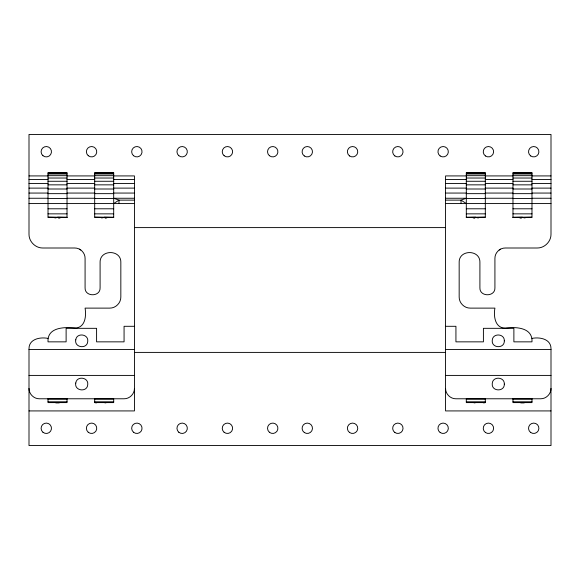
<?xml version="1.0" encoding="UTF-8"?>
<svg xmlns="http://www.w3.org/2000/svg" width="580" height="580" viewBox="0 0 580 580"><rect width="100%" height="100%" fill="white"/><g stroke="black" fill="none" stroke-linecap="round" stroke-linejoin="round"><path stroke-width="0.87" d="M134.437 388.404C134.546 393.95 129.608 398.88 124.069 398.779L39.367 398.779C33.828 398.88 28.898 393.95 29 388.404M551 388.404C551.101 393.95 546.172 398.88 540.633 398.779L455.931 398.779C450.392 398.88 445.454 393.95 445.563 388.404M134.437 326.301L124.069 326.301L124.069 341.852L96.592 341.852L96.592 328.324L66.12 328.324L66.12 341.852L48.017 341.852C47.103 326.453 65.968 327.062 76.335 327.983C85.564 326.678 86.311 315.324 85.079 308.118L109.729 308.118C115.666 308.226 120.952 302.949 120.836 297.004L120.836 262.595C121.423 249.24 99.506 249.24 100.093 262.595L100.093 287.905C100.391 297.047 84.789 297.047 85.079 287.905L85.079 258.368C85.188 252.822 80.257 247.892 74.711 248.001L42.826 248.001C35.438 248.138 28.862 241.563 29 234.168L29 134.437L551 134.437L551 234.168C551.138 241.563 544.562 248.138 537.174 248.001L505.289 248.001C499.742 247.892 494.812 252.822 494.921 258.368L494.921 287.905C495.211 297.047 479.609 297.047 479.907 287.905L479.907 262.595C480.494 249.24 458.577 249.24 459.164 262.595L459.164 297.004C459.048 302.949 464.334 308.226 470.271 308.118L494.921 308.118C493.45 315.94 494.892 328.164 505.289 328.106C515.562 326.671 532.868 327.33 531.983 341.852L513.88 341.852L513.88 328.324L483.408 328.324L483.408 341.852L455.931 341.852L455.931 326.301L445.563 326.301M499.191 249.98L500.584 249.132M113.694 203.573L118.98 200.122L134.437 200.122M474.23 218.102L475.81 217.442L485.315 217.21L485.315 172.738L466.305 172.738L466.305 217.442L475.81 217.442L478.406 217.979M520.898 218.102L522.478 217.442L531.983 217.21L531.983 172.738L512.974 172.738L512.974 217.442L522.478 217.442L525.074 217.979M54.926 217.979L57.522 217.442L67.026 217.442L67.026 172.738L48.017 172.738L48.017 217.21L57.522 217.442L60.11 217.979M101.594 217.979L104.19 217.442L113.694 217.442L113.694 172.738L94.685 172.738L94.685 217.21L104.19 217.442L106.778 217.979M473.222 217.979L475.81 217.442M519.89 217.979L522.478 217.442M483.589 402.897L485.315 402.607L485.315 398.779M55.781 402.882L59.24 402.882M474.085 402.882L475.81 402.607M520.76 402.882L524.218 402.882M466.305 217.442L475.81 217.21M512.974 217.442L522.478 217.21M48.017 172.978L67.026 172.978M94.685 172.978L113.694 172.978M466.305 172.978L485.315 172.978M512.974 172.978L531.983 172.978M48.017 173.993L67.026 173.993M94.685 173.993L113.694 173.993M466.305 173.993L485.315 173.993M512.974 173.993L531.983 173.993M48.017 175.675L67.026 175.675M94.685 175.675L113.694 175.675M466.305 175.675L485.315 175.675M512.974 175.675L531.983 175.675M29 175.921L48.017 175.921M67.026 175.921L94.685 175.921M113.694 175.921L134.437 175.921L134.437 410.923L29 410.923M466.305 175.921L445.563 175.921L445.563 410.923L551 410.923M485.315 175.921L512.974 175.921M531.983 175.921L551 175.921M48.017 178.031L67.026 178.031M94.685 178.031L113.694 178.031M466.305 178.031L485.315 178.031M512.974 178.031L531.983 178.031M29 179.445L48.017 179.445M67.026 179.445L94.685 179.445M113.694 179.445L134.437 179.445M445.563 179.445L466.305 179.445M485.315 179.445L512.974 179.445M531.983 179.445L551 179.445M48.017 181.272L67.026 181.272M94.685 181.272L113.694 181.272M466.305 181.272L485.315 181.272M512.974 181.272L531.983 181.272M29 183.541L48.017 183.541M67.026 183.541L94.685 183.541M113.694 183.541L134.437 183.541M445.563 183.541L466.305 183.541M485.315 183.541L512.974 183.541M531.983 183.541L551 183.541M48.017 184.846L67.026 184.846M94.685 184.846L113.694 184.846M466.305 184.846L485.315 184.846M512.974 184.846L531.983 184.846M29 188.116L48.017 188.116M67.026 188.116L94.685 188.116M113.694 188.116L134.437 188.116M445.563 188.116L466.305 188.116M485.315 188.116L512.974 188.116M531.983 188.116L551 188.116M48.017 189L67.026 189M94.685 189L113.694 189M466.305 189L485.315 189M512.974 189L531.983 189M29 193.06L48.017 193.06M67.026 193.06L94.685 193.06M113.694 193.06L134.437 193.06M445.563 193.06L466.305 193.06M485.315 193.06L512.974 193.06M531.983 193.06L551 193.06M48.017 193.648L67.026 193.648M94.685 193.648L113.694 193.648M466.305 193.648L485.315 193.648M512.974 193.648L531.983 193.648M29 198.251L48.017 198.251M67.026 198.251L94.685 198.251M134.437 198.251L113.694 198.251L118.98 200.122L118.98 203.573M445.563 198.251L466.305 198.251L461.02 200.122L445.563 200.122M485.315 198.251L512.974 198.251M531.983 198.251L551 198.251M48.017 198.476L67.026 198.476M94.685 198.476L113.694 198.476M466.305 198.476L485.315 198.476M512.974 198.476L531.983 198.476M29 203.573L134.437 203.573M445.563 203.573L551 203.573M48.017 208.793L67.026 208.793M94.685 208.793L113.694 208.793M466.305 208.793L485.315 208.793M512.974 208.793L531.983 208.793M48.017 213.853L67.026 213.853M94.685 213.853L113.694 213.853M466.305 213.853L485.315 213.853M512.974 213.853L531.983 213.853M48.017 217.21L67.026 217.21M94.685 217.21L113.694 217.21M466.305 217.21L485.315 217.21M512.974 217.21L531.983 217.21M134.437 227.599L445.563 227.599M48.017 338.394C40.339 336.857 28.913 338.872 29 348.769L29 445.563L551 445.563L551 348.769C551.087 338.872 539.661 336.857 531.983 338.394M29 349.486L134.437 349.486M445.563 349.486L551 349.486M134.437 352.401L445.563 352.401M29 375.412L134.437 375.412M445.563 375.412L551 375.412M48.017 399.084L67.026 399.084M94.685 399.084L113.694 399.084M466.305 399.084L485.315 399.084M512.974 399.084L531.983 399.084M48.017 401.795L67.026 401.795M94.685 401.795L113.694 401.795M466.305 401.795L485.315 401.795M512.974 401.795L531.983 401.795M94.685 398.779L94.685 402.607L113.694 402.607L113.694 398.779M485.315 402.607L466.305 402.607L466.305 398.779M104.19 217.21L113.694 217.442M57.522 217.21L67.026 217.442M104.19 402.607L105.915 402.882M94.685 402.607L96.41 402.897M104.19 217.442L105.77 218.102M57.522 217.442L59.102 218.102M79.416 249.132L80.808 249.98M466.305 203.573L461.02 200.122L461.02 203.573M531.983 398.779L531.983 402.607L512.974 402.607L512.974 398.779M67.026 398.779L67.026 402.607L48.017 402.607L48.017 398.779M75.755 339.822C74.066 347.775 87.377 349.486 87.747 341.359C88.733 333.95 76.669 332.405 75.755 339.822M75.755 383.039C74.066 390.992 87.377 392.696 87.747 384.569C88.733 377.159 76.669 375.615 75.755 383.039M504.332 340.844C504.651 348.971 491.245 348.406 492.253 340.329C492.536 332.862 504.68 333.384 504.332 340.844M504.332 384.061C504.651 392.182 491.245 391.616 492.253 383.547C492.536 376.079 504.68 376.594 504.332 384.061M269.388 155.701A5.184 5.184 0 0 0 277.82 152.612A5.184 5.184 0 0 0 270.933 146.849A5.184 5.184 0 0 0 269.388 155.701M224.105 155.701A5.184 5.184 0 0 0 232.536 152.612A5.184 5.184 0 0 0 225.649 146.849A5.184 5.184 0 0 0 224.105 155.701M42.956 155.701A5.184 5.184 0 0 0 51.395 152.612A5.184 5.184 0 0 0 44.501 146.849A5.184 5.184 0 0 0 42.956 155.701M88.247 155.701A5.184 5.184 0 0 0 96.679 152.612A5.184 5.184 0 0 0 89.791 146.849A5.184 5.184 0 0 0 88.247 155.701M133.53 155.701A5.184 5.184 0 0 0 141.962 152.612A5.184 5.184 0 0 0 135.075 146.849A5.184 5.184 0 0 0 133.53 155.701M178.814 155.701A5.184 5.184 0 0 0 187.253 152.612A5.184 5.184 0 0 0 180.358 146.849A5.184 5.184 0 0 0 178.814 155.701M42.956 432.26A5.184 5.184 0 0 0 51.395 429.171A5.184 5.184 0 0 0 44.501 423.407A5.184 5.184 0 0 0 42.956 432.26M88.247 432.26A5.184 5.184 0 0 0 96.679 429.171A5.184 5.184 0 0 0 89.791 423.407A5.184 5.184 0 0 0 88.247 432.26M133.53 432.26A5.184 5.184 0 0 0 141.962 429.171A5.184 5.184 0 0 0 135.075 423.407A5.184 5.184 0 0 0 133.53 432.26M178.814 432.26A5.184 5.184 0 0 0 187.253 429.171A5.184 5.184 0 0 0 180.358 423.407A5.184 5.184 0 0 0 178.814 432.26M224.105 432.26A5.184 5.184 0 0 0 232.536 429.171A5.184 5.184 0 0 0 225.649 423.407A5.184 5.184 0 0 0 224.105 432.26M269.388 432.26A5.184 5.184 0 0 0 277.82 429.171A5.184 5.184 0 0 0 270.933 423.407A5.184 5.184 0 0 0 269.388 432.26M485.446 155.962A5.184 5.184 0 0 0 493.595 152.185A5.184 5.184 0 0 0 486.243 147.016A5.184 5.184 0 0 0 485.446 155.962M440.162 155.962A5.184 5.184 0 0 0 448.311 152.185A5.184 5.184 0 0 0 440.959 147.016A5.184 5.184 0 0 0 440.162 155.962M394.878 155.962A5.184 5.184 0 0 0 403.02 152.185A5.184 5.184 0 0 0 395.676 147.016A5.184 5.184 0 0 0 394.878 155.962M349.588 155.962A5.184 5.184 0 0 0 357.737 152.185A5.184 5.184 0 0 0 350.385 147.016A5.184 5.184 0 0 0 349.588 155.962M304.304 155.962A5.184 5.184 0 0 0 312.453 152.185A5.184 5.184 0 0 0 305.102 147.016A5.184 5.184 0 0 0 304.304 155.962M530.736 432.521A5.184 5.184 0 0 0 538.878 428.736A5.184 5.184 0 0 0 531.534 423.574A5.184 5.184 0 0 0 530.736 432.521M485.446 432.521A5.184 5.184 0 0 0 493.595 428.736A5.184 5.184 0 0 0 486.243 423.574A5.184 5.184 0 0 0 485.446 432.521M440.162 432.521A5.184 5.184 0 0 0 448.311 428.736A5.184 5.184 0 0 0 440.959 423.574A5.184 5.184 0 0 0 440.162 432.521M394.878 432.521A5.184 5.184 0 0 0 403.02 428.736A5.184 5.184 0 0 0 395.676 423.574A5.184 5.184 0 0 0 394.878 432.521M349.588 432.521A5.184 5.184 0 0 0 357.737 428.736A5.184 5.184 0 0 0 350.385 423.574A5.184 5.184 0 0 0 349.588 432.521M304.304 432.521A5.184 5.184 0 0 0 312.453 428.736A5.184 5.184 0 0 0 305.102 423.574A5.184 5.184 0 0 0 304.304 432.521M530.736 155.962A5.184 5.184 0 0 0 538.878 152.185A5.184 5.184 0 0 0 531.534 147.016A5.184 5.184 0 0 0 530.736 155.962"/></g></svg>
